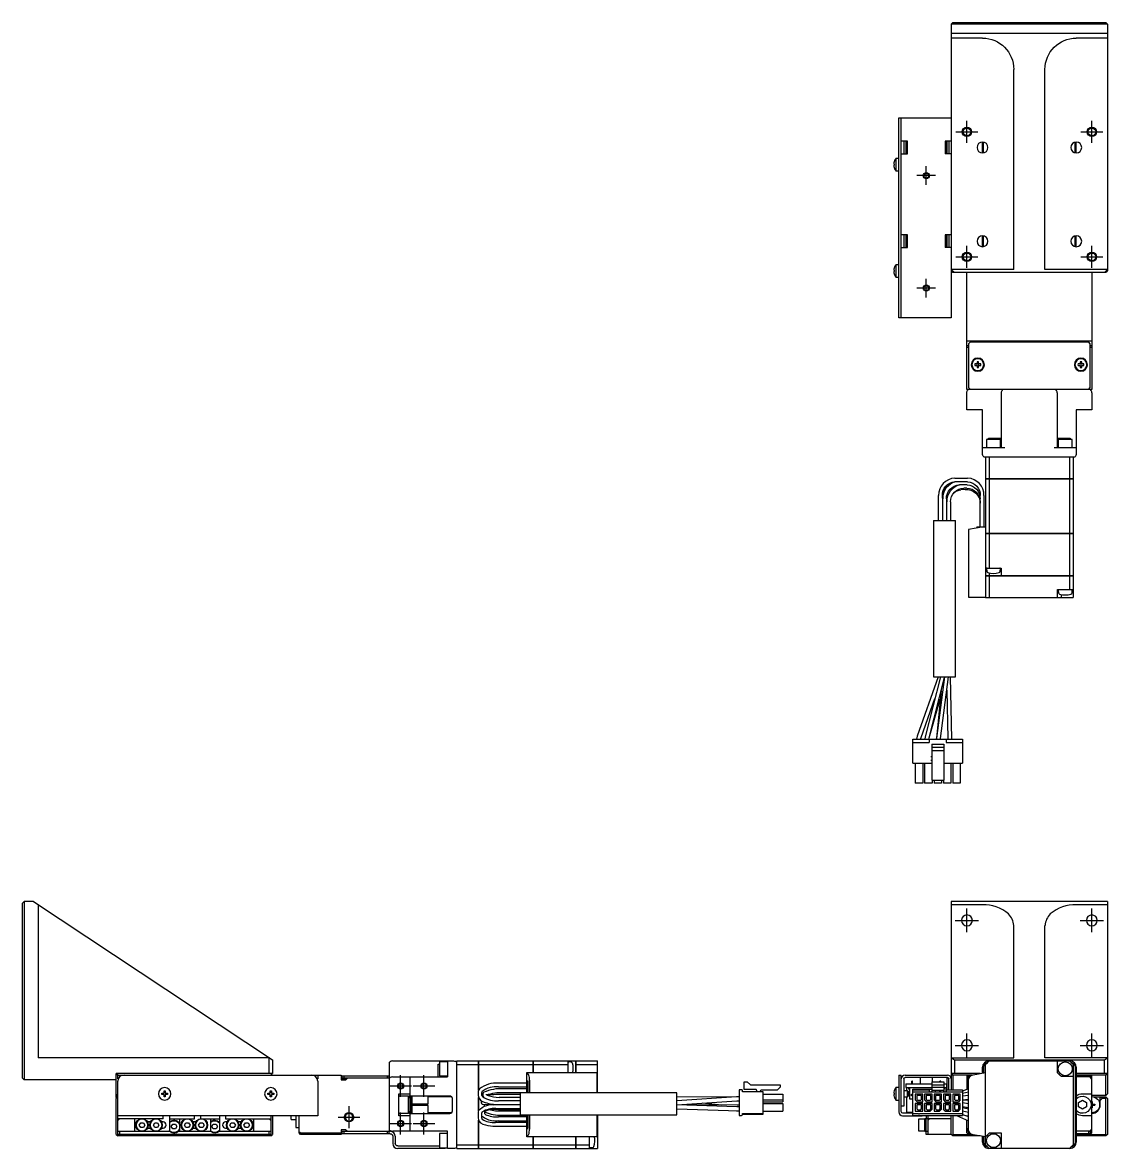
# Model space of a CAD drawing. Extents: x 0 to 729, y -8 to 648.
# Drawn here: x 0 to 347.3, y 287.9 to 648.2 of the extents above; entities that cross this region are included whole.
import ezdxf

# ---------------------------------------------------------------- set-up
doc = ezdxf.new("R2010")
doc.units = 0
doc.header["$LTSCALE"] = 0.5
doc.linetypes.add('CENTER', pattern=[50.8, 31.75, -6.35, 6.35, -6.35])
for name, color, linetype in [('MSM_CENTER', 1, 'CENTER'), ('MSM_CONTINUOUS', 7, 'CONTINUOUS'), ('MSM_NARROW', 5, 'CONTINUOUS')]:
    doc.layers.add(name, color=color, linetype=linetype)

msp = doc.modelspace()

# ---------------------------------------------------------------- linework, layer by layer
at = {"layer": 'MSM_CENTER'}
for p, q in [((302.27, 609.73), (302.27, 616.73)), ((342.27, 609.73), (342.27, 616.73)), ((298.77, 613.23), (305.77, 613.23)), ((338.77, 613.23), (345.77, 613.23)), ((289.27, 596.23), (289.27, 602.23)), ((292.27, 599.23), (286.27, 599.23)), ((302.27, 569.73), (302.27, 576.73)), ((342.27, 569.73), (342.27, 576.73)), ((298.77, 573.23), (305.77, 573.23)), ((338.77, 573.23), (345.77, 573.23)), ((289.27, 560.23), (289.27, 566.23)), ((292.27, 563.23), (286.27, 563.23)), ((302.27, 357.14), (302.27, 364.64)), ((342.27, 357.14), (342.27, 364.64)), ((298.52, 360.89), (306.02, 360.89)), ((338.52, 360.89), (346.02, 360.89)), ((302.27, 317.14), (302.27, 324.64)), ((342.27, 317.14), (342.27, 324.64)), ((298.52, 320.89), (306.02, 320.89)), ((338.52, 320.89), (346.02, 320.89)), ((121, 304.39), (121, 311.39)), ((128.5, 304.39), (128.5, 311.39)), ((117.5, 307.89), (124.5, 307.89)), ((125, 307.89), (132, 307.89)), ((104.5, 294.39), (104.5, 301.39)), ((121, 292.39), (121, 299.39)), ((128.5, 292.39), (128.5, 299.39)), ((101, 297.89), (108, 297.89)), ((117.5, 295.89), (124.5, 295.89)), ((125, 295.89), (132, 295.89))]:
    msp.add_line(p, q, dxfattribs=at)
at = {"layer": 'MSM_CONTINUOUS'}
for p, q in [((297.77, 648.23), (297.27, 647.73)), ((297.27, 647.73), (297.27, 553.73)), ((347.27, 647.73), (297.27, 647.73)), ((297.77, 648.23), (346.77, 648.23)), ((346.77, 648.23), (347.27, 647.73)), ((347.27, 647.73), (347.27, 568.73)), ((347.27, 644.73), (297.27, 644.73)), ((307.27, 643.23), (297.27, 643.23)), ((347.27, 643.23), (337.27, 643.23)), ((317.27, 569.18), (317.27, 633.23)), ((327.27, 569.18), (327.27, 633.23)), ((280.47, 553.73), (280.47, 617.73)), ((280.47, 617.73), (297.27, 617.73)), ((281.27, 553.73), (281.27, 617.73)), ((283.27, 610.23), (281.27, 610.23)), ((282.07, 610.23), (282.07, 606.23)), ((282.77, 610.23), (282.77, 606.23)), ((283.27, 606.23), (283.27, 610.23)), ((297.27, 610.23), (295.27, 610.23)), ((295.27, 610.23), (295.27, 606.23)), ((295.77, 606.23), (295.77, 610.23)), ((295.97, 606.23), (295.97, 610.23)), ((296.47, 610.23), (296.47, 606.23)), ((307.27, 606.48), (307.27, 609.98)), ((307.62, 606.51), (307.62, 609.94)), ((336.92, 606.51), (336.92, 609.94)), ((337.27, 606.48), (337.27, 609.98)), ((281.27, 606.23), (283.27, 606.23)), ((297.27, 606.23), (295.27, 606.23)), ((278.89, 602.93), (279.02, 602.93)), ((279.02, 602.53), (278.89, 602.53)), ((279.02, 603.68), (279.02, 603.66)), ((279.02, 602.93), (279.02, 602.53)), ((279.02, 601.8), (279.02, 601.78)), ((279.57, 604.73), (279.57, 600.73)), ((280.47, 604.73), (279.57, 604.73)), ((279.57, 600.73), (280.47, 600.73)), ((283.27, 580.23), (281.27, 580.23)), ((282.07, 580.23), (282.07, 576.23)), ((282.77, 580.23), (282.77, 576.23)), ((283.27, 576.23), (283.27, 580.23)), ((297.27, 580.23), (295.27, 580.23)), ((295.27, 580.23), (295.27, 576.23)), ((295.77, 576.23), (295.77, 580.23)), ((295.97, 576.23), (295.97, 580.23)), ((296.47, 580.23), (296.47, 576.23)), ((307.27, 576.48), (307.27, 579.98)), ((307.62, 576.51), (307.62, 579.94)), ((336.92, 576.51), (336.92, 579.94)), ((337.27, 576.48), (337.27, 579.98)), ((281.27, 576.23), (283.27, 576.23)), ((297.27, 576.23), (295.27, 576.23)), ((279.02, 569.68), (279.02, 569.66)), ((279.57, 570.73), (279.57, 566.73)), ((280.47, 570.73), (279.57, 570.73)), ((278.89, 568.93), (279.02, 568.93)), ((279.02, 568.53), (278.89, 568.53)), ((279.02, 568.93), (279.02, 568.53)), ((279.02, 567.8), (279.02, 567.78)), ((279.57, 566.73), (280.47, 566.73)), ((297.27, 569.23), (298.27, 568.23)), ((297.27, 568.73), (297.52, 568.48)), ((317.27, 569.18), (297.31, 569.18)), ((297.52, 568.48), (297.77, 568.73)), ((297.77, 568.23), (297.52, 568.48)), ((346.77, 568.23), (297.77, 568.23)), ((302.27, 530.73), (302.27, 568.23)), ((347.23, 569.18), (327.27, 569.18)), ((342.27, 568.23), (342.27, 530.73)), ((346.27, 568.23), (347.27, 569.23)), ((346.77, 568.73), (347.02, 568.48)), ((347.02, 568.48), (346.77, 568.23)), ((347.02, 568.48), (347.27, 568.73)), ((297.27, 553.73), (280.47, 553.73)), ((342.27, 546.23), (302.27, 546.23)), ((302.77, 544.73), (302.27, 544.73)), ((302.77, 544.23), (302.27, 544.23)), ((303.27, 545.93), (302.77, 545.43)), ((302.77, 545.43), (302.77, 531.43)), ((341.27, 545.93), (303.27, 545.93)), ((307.77, 545.93), (307.77, 546.23)), ((308.52, 546.23), (308.52, 545.93)), ((314.02, 545.93), (314.02, 546.23)), ((317.47, 546.23), (317.27, 546.03)), ((327.27, 546.03), (317.27, 546.03)), ((317.27, 546.03), (317.27, 545.93)), ((327.27, 546.03), (327.07, 546.23)), ((327.27, 545.93), (327.27, 546.03)), ((330.52, 546.23), (330.52, 545.93)), ((336.02, 545.93), (336.02, 546.23)), ((336.77, 546.23), (336.77, 545.93)), ((341.77, 545.43), (341.27, 545.93)), ((341.77, 531.43), (341.77, 545.43)), ((342.27, 544.73), (341.77, 544.73)), ((342.27, 544.23), (341.77, 544.23)), ((305.53, 538.97), (304.85, 538.97)), ((304.85, 538.49), (305.53, 538.49)), ((305.53, 539.65), (305.53, 538.97)), ((305.53, 538.49), (305.53, 537.81)), ((306.01, 538.97), (306.01, 539.65)), ((306.69, 538.97), (306.01, 538.97)), ((306.01, 537.81), (306.01, 538.49)), ((306.01, 538.49), (306.69, 538.49)), ((338.53, 538.97), (337.85, 538.97)), ((337.85, 538.49), (338.53, 538.49)), ((338.53, 539.65), (338.53, 538.97)), ((338.53, 538.49), (338.53, 537.81)), ((339.01, 538.97), (339.01, 539.65)), ((339.69, 538.97), (339.01, 538.97)), ((339.01, 538.49), (339.69, 538.49)), ((339.01, 537.81), (339.01, 538.49)), ((342.27, 530.73), (302.27, 530.73)), ((302.27, 524.23), (302.27, 529.73)), ((302.77, 531.43), (303.27, 530.93)), ((303.27, 530.93), (341.27, 530.93)), ((307.77, 530.93), (307.77, 530.73)), ((312.27, 530.93), (312.27, 530.73)), ((313.27, 530.93), (313.27, 530.73)), ((313.37, 512.23), (313.37, 529.73)), ((314.77, 530.93), (314.77, 530.73)), ((329.77, 530.73), (329.77, 530.93)), ((331.17, 529.73), (331.17, 512.23)), ((331.27, 530.93), (331.27, 530.73)), ((332.27, 530.73), (332.27, 530.93)), ((336.77, 530.73), (336.77, 530.93)), ((341.27, 530.93), (341.77, 531.43)), ((342.27, 529.73), (342.27, 524.23)), ((307.27, 524.23), (302.27, 524.23)), ((307.27, 510.23), (307.27, 524.23)), ((337.27, 524.23), (337.27, 510.23)), ((342.27, 524.23), (337.27, 524.23)), ((307.27, 512.23), (314.37, 512.23)), ((313.02, 514.73), (308.52, 514.73)), ((308.52, 514.73), (308.52, 512.23)), ((309.19, 514.73), (309.19, 515.23)), ((309.19, 515.23), (313.37, 515.23)), ((313.02, 512.23), (313.02, 514.73)), ((330.17, 512.23), (337.27, 512.23)), ((331.17, 515.23), (335.35, 515.23)), ((336.02, 514.73), (331.52, 514.73)), ((331.52, 514.73), (331.52, 512.23)), ((335.35, 515.23), (335.35, 514.73)), ((336.02, 512.23), (336.02, 514.73)), ((307.65, 509.23), (336.89, 509.23)), ((308.27, 509.23), (308.27, 502.24)), ((309.43, 509.23), (309.43, 502.24)), ((335.12, 509.23), (335.12, 502.24)), ((336.27, 509.23), (336.27, 502.24)), ((298.42, 502.43), (302.52, 502.43)), ((302.52, 501.23), (298.42, 501.23)), ((298.43, 501.22), (298.46, 501.23)), ((308.27, 502.24), (336.27, 502.24)), ((308.27, 502.23), (308.27, 464.23)), ((336.27, 502.23), (308.27, 502.23)), ((308.28, 502.23), (308.28, 502.24)), ((309.42, 502.23), (309.42, 502.24)), ((309.43, 502.23), (309.43, 484.74)), ((335.11, 502.23), (335.11, 502.24)), ((335.12, 502.23), (335.12, 484.74)), ((336.26, 502.23), (336.26, 502.24)), ((336.27, 502.23), (336.27, 484.74)), ((302.36, 500.23), (299.88, 500.23)), ((301.76, 498.75), (300.37, 498.63)), ((302.21, 499.23), (301.33, 499.23)), ((293.22, 488.83), (293.22, 496.83)), ((294.42, 496.83), (294.42, 488.83)), ((294.52, 488.83), (294.52, 495.83)), ((295.87, 496.54), (295.72, 495.33)), ((295.72, 495.83), (295.72, 488.83)), ((295.82, 495.83), (295.88, 496.54)), ((295.82, 488.83), (295.82, 495.83)), ((295.88, 496.57), (295.87, 496.54)), ((295.88, 496.54), (295.88, 496.57)), ((297.02, 494.83), (297.02, 488.83)), ((306.52, 486.83), (306.52, 496.83)), ((306.52, 494.35), (306.52, 494.58)), ((307.72, 496.83), (307.72, 486.83)), ((291.62, 488.83), (298.62, 488.83)), ((291.62, 488.83), (291.62, 438.83)), ((298.62, 438.83), (298.62, 488.83)), ((307.67, 486.83), (302.77, 485.96)), ((305.47, 486.83), (305.47, 486.44)), ((305.47, 486.83), (308.27, 486.83)), ((302.77, 485.96), (302.77, 464.33)), ((308.27, 484.74), (336.27, 484.74)), ((336.27, 484.73), (308.27, 484.73)), ((308.28, 484.73), (308.28, 484.74)), ((309.42, 484.73), (309.42, 484.74)), ((309.43, 484.73), (309.43, 473.63)), ((335.11, 484.73), (335.11, 484.74)), ((335.12, 484.73), (335.12, 471.13)), ((336.26, 484.73), (336.26, 484.74)), ((336.27, 484.73), (336.27, 471.13)), ((308.27, 473.63), (313.27, 473.63)), ((308.54, 473.41), (308.61, 472.64)), ((309.52, 471.13), (309.52, 472.06)), ((312.94, 472.64), (313, 473.41)), ((313.27, 473.63), (313.27, 471.13)), ((308.27, 471.13), (336.27, 471.13)), ((336.27, 471.12), (308.27, 471.12)), ((308.28, 471.13), (308.28, 471.12)), ((309.42, 471.13), (309.42, 471.12)), ((309.43, 471.12), (309.43, 464.23)), ((335.11, 471.13), (335.11, 471.12)), ((335.12, 471.12), (335.12, 466.73)), ((336.26, 471.13), (336.26, 471.12)), ((336.27, 471.12), (336.27, 464.23)), ((331.27, 464.23), (331.27, 466.73)), ((331.27, 466.73), (336.27, 466.73)), ((331.54, 466.52), (331.61, 465.75)), ((332.52, 464.23), (332.52, 465.17)), ((335.94, 465.75), (336, 466.52)), ((302.77, 464.33), (308.27, 464.33)), ((308.27, 464.23), (336.27, 464.23)), ((293.13, 438.83), (286.4, 419.86)), ((293.8, 438.83), (288.94, 419.59)), ((290.21, 419.27), (295.09, 438.61)), ((291.62, 438.83), (298.62, 438.83)), ((295.12, 438.83), (292.52, 419.24)), ((293.81, 419.07), (296.43, 438.83)), ((297.47, 418.93), (297.07, 438.83)), ((294.03, 434.41), (292.51, 419.24)), ((295.86, 434.53), (296.17, 418.98)), ((287.62, 419.42), (292.05, 431.9)), ((290.24, 419.32), (293.75, 431.64)), ((285.02, 418.83), (300.87, 418.83)), ((285.02, 411.18), (285.02, 418.83)), ((286.4, 419.87), (286.14, 418.83)), ((286.4, 419.86), (286.14, 418.83)), ((287.46, 418.83), (287.63, 419.43)), ((288.94, 419.59), (288.81, 418.83)), ((290.12, 418.83), (290.21, 419.27)), ((290.13, 418.83), (290.24, 419.32)), ((290.22, 418.83), (290.22, 417.81)), ((292.51, 419.24), (292.48, 418.83)), ((292.52, 419.24), (292.48, 418.83)), ((293.79, 418.83), (293.81, 419.07)), ((295.68, 418.83), (295.68, 417.81)), ((296.17, 418.98), (296.17, 418.83)), ((297.47, 418.83), (297.47, 419)), ((297.47, 418.83), (297.47, 418.93)), ((300.87, 418.83), (300.87, 411.18)), ((285.02, 417.81), (290.22, 417.81)), ((291.02, 417.28), (294.88, 417.28)), ((291.02, 417.28), (291.02, 405.72)), ((291.02, 416.28), (294.88, 416.28)), ((291.02, 415.26), (294.88, 415.26)), ((294.88, 417.28), (294.88, 405.72)), ((295.68, 417.81), (300.87, 417.81)), ((285.02, 411.18), (291.02, 411.18)), ((285.75, 411.18), (285.75, 404.83)), ((288.15, 411.18), (288.15, 404.83)), ((288.75, 411.18), (288.75, 404.83)), ((291.02, 413.28), (290.77, 413.28)), ((290.77, 412.13), (291.02, 412.13)), ((295.13, 413.28), (294.88, 413.28)), ((294.88, 412.13), (295.13, 412.13)), ((294.88, 411.18), (300.87, 411.18)), ((297.15, 411.18), (297.15, 404.83)), ((297.75, 411.18), (297.75, 404.83)), ((300.15, 411.18), (300.15, 404.83)), ((288.15, 404.83), (285.75, 404.83)), ((291.15, 404.83), (288.75, 404.83)), ((291.02, 405.72), (294.88, 405.72)), ((291.15, 405.72), (291.15, 404.83)), ((291.75, 405.72), (291.75, 404.83)), ((294.15, 404.83), (291.75, 404.83)), ((294.15, 405.72), (294.15, 404.83)), ((294.75, 405.72), (294.75, 404.83)), ((297.15, 404.83), (294.75, 404.83)), ((300.15, 404.83), (297.75, 404.83)), ((0, 366.39), (0.5, 366.89)), ((0, 310.39), (0, 366.39)), ((0.5, 366.89), (0.5, 309.89)), ((3.5, 366.89), (0.5, 366.89)), ((3.5, 366.89), (80, 316.25)), ((5, 365.9), (5, 316.89)), ((297.27, 366.89), (297.27, 306.7)), ((347.27, 366.89), (297.27, 366.89)), ((307.27, 365.9), (297.27, 365.9)), ((347.27, 365.9), (337.27, 365.9)), ((347.27, 366.89), (347.27, 305.39)), ((317.27, 316.89), (317.27, 359.28)), ((327.27, 316.89), (327.27, 359.28)), ((79.04, 316.89), (5, 316.89)), ((79, 311.89), (79, 316.89)), ((80, 316.25), (80, 311.89)), ((117.5, 310.41), (117.5, 315.51)), ((118.5, 315.89), (138, 315.89)), ((133, 314.84), (133.5, 314.84)), ((133, 310.79), (133, 314.84)), ((133.5, 315.64), (133.5, 311.14)), ((136, 315.64), (133.5, 315.64)), ((136, 315.89), (136, 310.79)), ((139, 287.89), (139, 315.89)), ((139, 315.89), (145.99, 315.89)), ((139, 314.73), (145.99, 314.73)), ((145.99, 306.6), (145.99, 315.89)), ((146, 315.88), (145.99, 315.88)), ((146, 314.74), (145.99, 314.74)), ((146, 315.89), (163.49, 315.89)), ((146, 315.89), (146, 306.62)), ((146, 314.73), (163.49, 314.73)), ((163.49, 312.19), (163.49, 315.89)), ((163.5, 315.88), (163.49, 315.88)), ((163.5, 314.74), (163.49, 314.74)), ((163.5, 315.89), (163.5, 312.19)), ((163.5, 315.89), (177.1, 315.89)), ((163.5, 314.73), (174.6, 314.73)), ((174.6, 312.19), (174.6, 315.89)), ((175.59, 315.55), (174.82, 315.62)), ((177.1, 312.19), (177.1, 315.89)), ((177.1, 315.88), (177.11, 315.88)), ((177.1, 314.74), (177.11, 314.74)), ((177.11, 315.89), (184, 315.89)), ((177.11, 315.89), (177.11, 312.19)), ((177.11, 314.73), (184, 314.73)), ((184, 305.66), (184, 315.89)), ((297.27, 316.89), (317.27, 316.89)), ((297.31, 316.89), (298.27, 316.25)), ((298.27, 316.25), (346.27, 316.25)), ((298.27, 316.25), (298.27, 311.89)), ((307.27, 312.01), (307.27, 313.89)), ((307.65, 312.08), (307.65, 313.89)), ((308.27, 289.04), (308.27, 314.73)), ((309.27, 315.89), (335.27, 315.89)), ((347.27, 316.89), (327.27, 316.89)), ((331.27, 312.14), (331.27, 315.89)), ((336.27, 314.73), (336.27, 289.04)), ((336.89, 313.89), (336.89, 289.89)), ((337.27, 313.89), (337.27, 289.89)), ((346.27, 316.25), (347.23, 316.89)), ((346.27, 311.89), (346.27, 316.25)), ((0.5, 309.89), (0, 310.39)), ((30.5, 311.89), (30, 311.39)), ((30, 304.19), (30, 311.89)), ((80, 311.89), (30, 311.89)), ((30.25, 311.64), (30.5, 311.39)), ((30.5, 310.19), (30.5, 311.39)), ((30.5, 311.39), (102, 311.39)), ((30.5, 310.19), (30.67, 310.19)), ((80, 311.39), (79.5, 311.89)), ((79.5, 311.39), (79.75, 311.64)), ((94.5, 310.19), (94.33, 310.19)), ((94.5, 311.39), (94.5, 310.19)), ((102, 311.39), (102, 309.89)), ((103.75, 310.14), (102, 310.14)), ((102.3, 310.39), (102.3, 311.19)), ((102.3, 311.19), (117.3, 311.19)), ((117.5, 310.39), (102.3, 310.39)), ((102.8, 311.19), (102.8, 310.39)), ((104, 310.39), (103.5, 309.89)), ((116.8, 310.39), (116.8, 311.19)), ((117.3, 311.19), (117.3, 310.39)), ((117.5, 293.39), (117.5, 310.39)), ((118.5, 310.79), (136, 310.79)), ((124, 310.79), (124, 304.76)), ((133.5, 311.14), (136, 311.14)), ((161.4, 312.19), (183.9, 312.19)), ((161.4, 305.66), (161.4, 312.19)), ((161.4, 312.08), (162, 311.48)), ((183.9, 305.66), (183.9, 312.19)), ((280.47, 311.39), (280.47, 299.59)), ((280.47, 311.39), (281.27, 311.39)), ((281.27, 299.69), (281.27, 311.39)), ((282.07, 310.19), (282.07, 301.39)), ((282.47, 311.39), (296.07, 311.39)), ((296.07, 310.59), (282.47, 310.59)), ((287.27, 310.59), (287.27, 308.59)), ((291.27, 309.27), (291.27, 310.59)), ((295.97, 306.7), (295.97, 310.39)), ((296.42, 310.39), (295.97, 310.39)), ((296.47, 306.7), (296.47, 310.19)), ((297.27, 311.39), (297.77, 311.89)), ((306.57, 311.89), (297.27, 311.89)), ((297.77, 311.39), (297.52, 311.64)), ((297.77, 311.39), (297.77, 306.7)), ((303.93, 311.39), (297.77, 311.39)), ((302.27, 311.39), (302.27, 306.78)), ((302.47, 310.39), (302.27, 310.39)), ((302.77, 310.66), (302.77, 311.19)), ((302.77, 311.19), (303.55, 311.19)), ((303.27, 311.19), (303.27, 310.95)), ((304.26, 311.48), (308.27, 312.19)), ((336.27, 310.89), (332.52, 310.89)), ((347.27, 311.89), (337.27, 311.89)), ((346.77, 311.39), (337.27, 311.39)), ((337.27, 311.19), (341.77, 311.19)), ((341.27, 310.79), (337.27, 310.79)), ((341.27, 310.79), (341.27, 311.19)), ((341.77, 311.19), (341.77, 310.66)), ((342.27, 310.39), (342.07, 310.39)), ((342.27, 292.89), (342.27, 311.39)), ((346.77, 311.89), (347.27, 311.39)), ((347.02, 311.64), (346.77, 311.39)), ((346.77, 304.89), (346.77, 311.39)), ((30, 309.89), (0.5, 309.89)), ((30.5, 292.39), (30.5, 309.39)), ((45.3, 305.59), (45.3, 306.32)), ((45.7, 306.32), (45.7, 305.59)), ((79.3, 305.59), (79.3, 306.32)), ((79.7, 306.32), (79.7, 305.59)), ((94.5, 309.39), (94.5, 298.39)), ((102, 309.89), (103.5, 309.89)), ((161.4, 308.79), (152.4, 308.79)), ((152.4, 307.59), (161.4, 307.59)), ((161.4, 306.99), (153.88, 306.99)), ((161.4, 309.49), (161.79, 309.49)), ((161.79, 309.49), (161.79, 305.66)), ((162.26, 309.71), (162.26, 305.66)), ((230.12, 306.7), (229.4, 306.7)), ((229.4, 306.7), (229.4, 298.42)), ((230.42, 305.99), (230.42, 306.4)), ((230.95, 306.74), (230.95, 309.27)), ((230.95, 309.27), (231.95, 309.27)), ((234.8, 306.74), (230.95, 306.74)), ((231.95, 309.27), (232.97, 308.25)), ((232.97, 308.25), (242.51, 308.25)), ((234.95, 306.59), (234.95, 305.99)), ((241.51, 306.55), (236.38, 306.55)), ((242.51, 307.55), (241.51, 306.55)), ((242.51, 308.25), (242.51, 307.55)), ((279.02, 306.34), (279.02, 306.32)), ((279.57, 307.39), (279.57, 303.39)), ((280.47, 307.39), (279.57, 307.39)), ((283.27, 306.39), (282.07, 306.39)), ((282.77, 308.59), (282.77, 307.39)), ((282.77, 308.59), (291.02, 308.59)), ((282.77, 307.39), (291.02, 307.39)), ((283.02, 306.39), (283.02, 307.39)), ((283.27, 304.39), (283.27, 306.39)), ((283.47, 306.19), (283.27, 306.39)), ((283.57, 307.39), (283.57, 306.84)), ((284.02, 306.84), (283.57, 306.84)), ((284.02, 303.69), (284.02, 307.39)), ((284.65, 308.59), (284.65, 309.39)), ((284.9, 309.39), (284.65, 309.39)), ((284.9, 308.59), (284.9, 309.39)), ((285.02, 298.42), (285.02, 306.89)), ((285.02, 306.89), (291.02, 306.89)), ((285.02, 306.7), (290.22, 306.7)), ((290.22, 306.7), (290.22, 305.99)), ((291.02, 309.27), (291.02, 306.24)), ((291.02, 309.27), (294.88, 309.27)), ((291.02, 308.25), (294.88, 308.25)), ((291.02, 307.55), (294.88, 307.55)), ((291.02, 306.55), (294.88, 306.55)), ((292.13, 306.55), (292.13, 305.99)), ((293.52, 306.55), (293.52, 305.99)), ((293.65, 309.27), (293.65, 309.39)), ((293.9, 309.39), (293.65, 309.39)), ((293.78, 306.55), (293.78, 305.99)), ((293.9, 309.27), (293.9, 309.39)), ((294.88, 309.27), (294.88, 306.24)), ((294.88, 308.59), (295.77, 308.59)), ((294.88, 307.39), (295.77, 307.39)), ((294.98, 306.84), (294.88, 306.84)), ((294.98, 307.39), (294.98, 306.84)), ((295.52, 307.39), (295.52, 305.99)), ((295.68, 306.7), (295.68, 305.99)), ((295.68, 306.7), (300.87, 306.7)), ((295.77, 308.59), (295.77, 307.39)), ((302.77, 306.99), (300.87, 306.19)), ((300.87, 306.7), (300.87, 298.42)), ((302.77, 294.07), (302.77, 309.71)), ((30.5, 305.39), (30, 304.89)), ((30.5, 304.89), (30, 304.89)), ((30, 304.69), (30.5, 304.69)), ((30.5, 304.39), (30, 303.89)), ((30.1, 304.09), (30, 304.19)), ((30, 292.39), (30, 303.89)), ((30.1, 303.99), (30.1, 304.19)), ((30.5, 303.89), (30.25, 304.14)), ((30.5, 304.49), (30.4, 304.49)), ((44.57, 305.59), (45.3, 305.59)), ((45.3, 305.19), (44.57, 305.19)), ((45.3, 304.46), (45.3, 305.19)), ((45.7, 305.59), (46.43, 305.59)), ((46.43, 305.19), (45.7, 305.19)), ((45.7, 305.19), (45.7, 304.46)), ((78.57, 305.59), (79.3, 305.59)), ((79.3, 305.19), (78.57, 305.19)), ((79.3, 304.46), (79.3, 305.19)), ((79.7, 305.59), (80.43, 305.59)), ((80.43, 305.19), (79.7, 305.19)), ((79.7, 305.19), (79.7, 304.46)), ((120.5, 305.39), (124, 305.39)), ((120.5, 298.39), (120.5, 305.39)), ((123.5, 304.64), (120.5, 304.64)), ((123.5, 299.14), (123.5, 304.64)), ((124, 304.76), (124.09, 304.76)), ((124.01, 304.74), (124.09, 304.76)), ((124.1, 299.01), (124.1, 304.76)), ((124.3, 304.39), (124.1, 304.19)), ((124.3, 304.79), (136.7, 304.79)), ((124.3, 304.39), (124.3, 299.39)), ((124.6, 304.39), (124.3, 304.39)), ((124.6, 304.79), (124.6, 302.14)), ((129.8, 302.14), (129.8, 304.79)), ((137.39, 304.39), (129.8, 304.39)), ((137.5, 303.99), (137.5, 299.79)), ((145.8, 305.84), (145.8, 304.89)), ((145.99, 299.99), (145.99, 304.24)), ((146, 304.21), (146, 300.01)), ((146.84, 302.88), (146.8, 302.68)), ((146.96, 303.06), (146.84, 302.88)), ((147, 304.87), (147, 305.84)), ((147.32, 304.85), (147.34, 304.81)), ((147.34, 304.81), (147.41, 304.61)), ((148.52, 305.06), (148.46, 305.22)), ((159.4, 303.14), (152.4, 303.14)), ((159.4, 305.19), (153.86, 305.19)), ((153.88, 305.79), (161.4, 305.79)), ((153.98, 304.24), (153.94, 304.24)), ((159.4, 304.24), (153.95, 304.24)), ((159.4, 298.66), (159.4, 305.66)), ((209.4, 305.66), (159.4, 305.66)), ((209.4, 298.66), (209.4, 305.66)), ((229.07, 304.44), (209.4, 304.29)), ((228.54, 304.39), (209.4, 303.19)), ((209.42, 301.89), (228.62, 303.09)), ((229.4, 304.43), (228.54, 304.39)), ((228.62, 303.09), (229.4, 303.13)), ((229.4, 304.44), (228.79, 304.44)), ((229.4, 304.44), (229.07, 304.44)), ((237.05, 305.99), (230.42, 305.99)), ((236.1, 305.99), (236.1, 306.27)), ((237.05, 298.88), (237.05, 305.99)), ((237.05, 305.26), (243.4, 305.26)), ((237.05, 303.46), (243.4, 303.46)), ((237.05, 302.86), (243.4, 302.86)), ((243.4, 305.26), (243.4, 302.86)), ((278.89, 305.59), (279.02, 305.59)), ((279.02, 305.19), (278.89, 305.19)), ((279.02, 305.59), (279.02, 305.19)), ((279.02, 304.46), (279.02, 304.44)), ((279.57, 303.39), (280.47, 303.39)), ((282.07, 304.39), (283.27, 304.39)), ((283.02, 299.39), (283.02, 304.39)), ((283.27, 304.39), (283.47, 304.59)), ((283.47, 306.19), (283.47, 304.59)), ((285.02, 303.69), (284.02, 303.69)), ((284.52, 304.74), (284.52, 305.24)), ((284.52, 305.24), (285.02, 305.24)), ((285.02, 304.74), (284.52, 304.74)), ((285.02, 305.99), (300.87, 305.99)), ((285.75, 305.26), (285.75, 303.46)), ((288.15, 305.26), (285.75, 305.26)), ((285.75, 303.46), (286.35, 302.86)), ((286.27, 304.81), (286.27, 303.56)), ((287.74, 304.81), (286.27, 304.81)), ((286.27, 303.56), (286.52, 303.31)), ((286.35, 302.86), (288.15, 302.86)), ((286.52, 303.31), (287.49, 303.31)), ((287.49, 303.31), (287.74, 303.56)), ((287.74, 303.56), (287.74, 304.81)), ((288.15, 302.86), (288.15, 305.26)), ((288.75, 305.26), (288.75, 303.46)), ((291.15, 305.26), (288.75, 305.26)), ((288.75, 303.46), (289.35, 302.86)), ((289.27, 304.81), (289.27, 303.56)), ((290.74, 304.81), (289.27, 304.81)), ((289.27, 303.56), (289.52, 303.31)), ((289.35, 302.86), (291.15, 302.86)), ((289.52, 303.31), (290.49, 303.31)), ((290.49, 303.31), (290.74, 303.56)), ((290.74, 303.56), (290.74, 304.81)), ((291.15, 302.86), (291.15, 305.26)), ((291.75, 305.26), (291.75, 303.46)), ((294.15, 305.26), (291.75, 305.26)), ((291.75, 303.46), (292.35, 302.86)), ((292.27, 304.81), (292.27, 303.56)), ((293.74, 304.81), (292.27, 304.81)), ((292.27, 303.56), (292.52, 303.31)), ((292.35, 302.86), (294.15, 302.86)), ((292.52, 303.31), (293.49, 303.31)), ((293.49, 303.31), (293.74, 303.56)), ((293.74, 303.56), (293.74, 304.81)), ((294.15, 302.86), (294.15, 305.26)), ((294.75, 305.26), (294.75, 303.46)), ((297.15, 305.26), (294.75, 305.26)), ((294.75, 303.46), (295.35, 302.86)), ((295.27, 304.81), (295.27, 303.56)), ((296.74, 304.81), (295.27, 304.81)), ((295.27, 303.56), (295.52, 303.31)), ((295.35, 302.86), (297.15, 302.86)), ((295.52, 303.31), (296.49, 303.31)), ((296.49, 303.31), (296.74, 303.56)), ((296.74, 303.56), (296.74, 304.81)), ((297.15, 302.86), (297.15, 305.26)), ((297.75, 305.26), (297.75, 302.86)), ((300.15, 305.26), (297.75, 305.26)), ((297.75, 302.86), (299.55, 302.86)), ((298.27, 304.81), (298.27, 303.56)), ((299.74, 304.81), (298.27, 304.81)), ((298.27, 303.56), (298.52, 303.31)), ((298.52, 303.31), (299.49, 303.31)), ((299.49, 303.31), (299.74, 303.56)), ((300.15, 303.46), (299.55, 302.86)), ((299.74, 303.56), (299.74, 304.81)), ((300.15, 303.46), (300.15, 305.26)), ((300.87, 305.64), (302.77, 306.06)), ((302.77, 304.83), (300.87, 304.67)), ((300.87, 303.46), (302.77, 303.62)), ((302.77, 303.3), (300.87, 303.26)), ((302.27, 303.29), (302.27, 303.58)), ((338.02, 302.61), (339.27, 303.33)), ((339.27, 305.39), (342.27, 305.39)), ((339.27, 303.33), (340.52, 302.61)), ((346.77, 304.89), (342.27, 304.89)), ((342.32, 302.89), (342.27, 302.89)), ((342.32, 302.89), (342.32, 302.09)), ((342.89, 304.39), (346.77, 304.39)), ((344.97, 301.89), (344.97, 304.39)), ((345.57, 303.89), (344.97, 304.31)), ((344.97, 303.29), (345.57, 303.89)), ((346.77, 303.89), (345.57, 303.89)), ((347.27, 305.39), (346.77, 304.89)), ((347.27, 303.89), (346.77, 304.39)), ((347.02, 304.14), (346.77, 303.89)), ((346.77, 292.39), (346.77, 303.89)), ((347.27, 303.89), (347.27, 292.39)), ((120.5, 299.14), (123.5, 299.14)), ((124.1, 299.59), (124.3, 299.39)), ((124.3, 299.39), (124.6, 299.39)), ((124.6, 302.14), (129.8, 302.14)), ((124.6, 301.64), (124.6, 298.99)), ((129.8, 301.64), (124.6, 301.64)), ((129.8, 298.99), (129.8, 301.64)), ((129.8, 299.39), (137.39, 299.39)), ((145.8, 299.28), (145.8, 297.54)), ((147, 297.54), (147, 299.28)), ((147.8, 302.02), (147.8, 301.97)), ((147.8, 301.97), (147.8, 301.56)), ((147.8, 301.56), (147.8, 301.53)), ((147.8, 301.53), (147.85, 301.3)), ((148, 298.94), (148, 299.68)), ((150.34, 300.46), (152.4, 300.39)), ((159.4, 301.84), (151.4, 301.84)), ((151.4, 300.64), (159.4, 300.64)), ((152.4, 301.94), (159.4, 301.94)), ((152.4, 300.39), (159.4, 300.39)), ((159.4, 299.79), (153.4, 299.79)), ((228.61, 301.27), (209.4, 301.89)), ((209.4, 300.59), (229.28, 299.94)), ((228.73, 301.75), (209.42, 301.89)), ((223.88, 301.78), (217.55, 302.4)), ((228.56, 299.97), (229.4, 299.95)), ((229.4, 301.25), (228.61, 301.27)), ((229.4, 301.74), (228.73, 301.75)), ((229.28, 299.94), (229.4, 299.94)), ((230.42, 299.13), (237.05, 299.13)), ((230.42, 298.72), (230.42, 299.13)), ((237.05, 302.26), (243.4, 302.26)), ((237.05, 299.86), (243.4, 299.86)), ((243.4, 302.26), (243.4, 299.86)), ((282.07, 301.39), (281.27, 301.39)), ((285.02, 299.19), (281.77, 299.19)), ((284.02, 299.39), (283.02, 299.39)), ((284.02, 299.49), (285.02, 299.49)), ((284.02, 299.39), (284.02, 299.49)), ((284.82, 299.49), (284.82, 299.39)), ((284.82, 299.39), (285.02, 299.39)), ((285.02, 299.13), (286.8, 299.13)), ((288.15, 302.26), (285.75, 302.26)), ((285.75, 302.26), (285.75, 299.86)), ((285.75, 299.86), (288.15, 299.86)), ((286.27, 301.81), (286.27, 300.56)), ((287.74, 301.81), (286.27, 301.81)), ((286.27, 300.56), (286.52, 300.31)), ((286.52, 300.31), (287.49, 300.31)), ((286.8, 299.03), (286.8, 299.13)), ((287.1, 299.13), (300.87, 299.13)), ((287.1, 299.13), (287.1, 299.03)), ((287.49, 300.31), (287.74, 300.56)), ((287.74, 300.56), (287.74, 301.81)), ((288.15, 299.86), (288.15, 302.26)), ((291.15, 302.26), (288.75, 302.26)), ((288.75, 302.26), (288.75, 299.86)), ((288.75, 299.86), (290.55, 299.86)), ((289.27, 301.81), (289.27, 300.56)), ((290.74, 301.81), (289.27, 301.81)), ((289.27, 300.56), (289.52, 300.31)), ((289.52, 300.31), (290.49, 300.31)), ((290.49, 300.31), (290.74, 300.56)), ((290.55, 299.86), (291.15, 300.46)), ((290.74, 300.56), (290.74, 301.81)), ((291.15, 300.46), (291.15, 302.26)), ((294.15, 302.26), (291.75, 302.26)), ((291.75, 302.26), (291.75, 299.86)), ((291.75, 299.86), (293.55, 299.86)), ((292.27, 301.81), (292.27, 300.56)), ((293.74, 301.81), (292.27, 301.81)), ((292.27, 300.56), (292.52, 300.31)), ((292.52, 300.31), (293.49, 300.31)), ((293.49, 300.31), (293.74, 300.56)), ((293.55, 299.86), (294.15, 300.46)), ((293.74, 300.56), (293.74, 301.81)), ((294.15, 300.46), (294.15, 302.26)), ((294.75, 302.26), (294.75, 300.46)), ((297.15, 302.26), (294.75, 302.26)), ((295.35, 299.86), (294.75, 300.46)), ((295.27, 301.81), (295.27, 300.56)), ((296.74, 301.81), (295.27, 301.81)), ((295.27, 300.56), (295.52, 300.31)), ((295.35, 299.86), (297.15, 299.86)), ((295.52, 300.31), (296.49, 300.31)), ((296.49, 300.31), (296.74, 300.56)), ((296.74, 300.56), (296.74, 301.81)), ((297.15, 299.86), (297.15, 302.26)), ((297.75, 302.26), (297.75, 299.86)), ((300.15, 302.26), (297.75, 302.26)), ((297.75, 299.86), (299.55, 299.86)), ((298.27, 301.81), (298.27, 300.56)), ((299.74, 301.81), (298.27, 301.81)), ((298.27, 300.56), (298.52, 300.31)), ((298.52, 300.31), (299.49, 300.31)), ((299.49, 300.31), (299.74, 300.56)), ((299.55, 299.86), (300.15, 300.46)), ((299.74, 300.56), (299.74, 301.81)), ((300.15, 300.46), (300.15, 302.26)), ((302.77, 299.41), (300.85, 299.78)), ((302.77, 302.23), (300.87, 302.5)), ((300.87, 301.29), (302.77, 301.01)), ((300.87, 301), (302.77, 300.63)), ((302.23, 301.09), (302.23, 300.89)), ((302.27, 300.89), (302.23, 300.89)), ((302.27, 300.73), (302.27, 301.09)), ((338.02, 301.17), (338.02, 302.61)), ((339.27, 300.45), (338.02, 301.17)), ((340.52, 301.17), (339.27, 300.45)), ((340.52, 302.61), (340.52, 301.17)), ((342.32, 300.89), (342.27, 300.89)), ((342.32, 301.68), (342.32, 300.89)), ((342.38, 302.03), (343.17, 302.03)), ((342.38, 301.74), (343.17, 301.74)), ((342.64, 301.74), (342.64, 302.03)), ((343.17, 302.03), (343.17, 301.74)), ((94.5, 298.39), (30.5, 298.39)), ((30.5, 296.89), (31, 297.39)), ((45, 297.39), (30.5, 297.39)), ((36, 293.39), (36, 297.39)), ((37.38, 295.39), (37.82, 296.14)), ((37.82, 296.14), (38.68, 296.14)), ((38.68, 296.14), (39.12, 295.39)), ((41.02, 296.39), (39.98, 296.39)), ((41.88, 295.39), (42.32, 296.14)), ((42.32, 296.14), (43.18, 296.14)), ((43.18, 296.14), (43.62, 295.39)), ((45, 296.39), (44.48, 296.39)), ((45, 297.39), (45, 298.39)), ((47, 298.39), (47, 293.39)), ((47, 297.39), (55, 297.39)), ((47.63, 294.89), (48.07, 295.64)), ((48.07, 295.64), (48.93, 295.64)), ((48.93, 295.64), (49.37, 294.89)), ((50.3, 297.39), (50.3, 293.39)), ((51.88, 295.39), (52.32, 296.14)), ((52.32, 296.14), (53.18, 296.14)), ((53.18, 296.14), (53.62, 295.39)), ((55.52, 296.39), (54.48, 296.39)), ((55, 297.39), (55, 298.39)), ((56.38, 295.39), (56.82, 296.14)), ((56.82, 296.14), (57.68, 296.14)), ((57, 298.39), (57, 297.39)), ((57, 297.39), (63, 297.39)), ((57.68, 296.14), (58.12, 295.39)), ((60.3, 293.39), (60.3, 297.39)), ((60.63, 294.89), (61.07, 295.64)), ((61.07, 295.64), (61.93, 295.64)), ((61.93, 295.64), (62.37, 294.89)), ((63, 298.39), (63, 293.39)), ((65, 298.39), (65, 297.39)), ((65, 297.39), (79.5, 297.39)), ((65.52, 296.39), (65, 296.39)), ((66.38, 295.39), (66.82, 296.14)), ((66.82, 296.14), (67.68, 296.14)), ((67.68, 296.14), (68.12, 295.39)), ((70.02, 296.39), (68.98, 296.39)), ((70.88, 295.39), (71.32, 296.14)), ((71.32, 296.14), (72.18, 296.14)), ((72.18, 296.14), (72.62, 295.39)), ((74, 293.39), (74, 297.39)), ((79, 297.39), (79.5, 296.89)), ((79.5, 298.39), (79.5, 292.39)), ((80, 298.39), (80, 292.39)), ((86, 297.14), (86, 298.39)), ((86, 297.14), (87.5, 297.14)), ((87.5, 298.39), (87.5, 294.64)), ((88.5, 292.89), (88.5, 298.39)), ((124, 298.39), (120.5, 298.39)), ((124, 299.02), (124, 293.39)), ((124, 299.02), (124.09, 299.02)), ((124.09, 299.02), (124.01, 299.05)), ((136.7, 298.99), (124.3, 298.99)), ((145.99, 287.89), (145.99, 296.94)), ((146, 296.92), (146, 287.89)), ((161.4, 296.19), (151.4, 296.19)), ((161.4, 297.99), (152.4, 297.99)), ((152.4, 296.79), (161.4, 296.79)), ((153.4, 298.59), (161.4, 298.59)), ((159.4, 298.66), (209.4, 298.66)), ((161.4, 291.59), (161.4, 298.66)), ((161.79, 298.66), (161.79, 294.29)), ((162.26, 298.66), (162.26, 294.07)), ((183.9, 291.59), (183.9, 298.66)), ((184, 298.66), (184, 287.89)), ((229.4, 298.42), (230.12, 298.42)), ((230.42, 298.88), (237.05, 298.88)), ((281.67, 298.39), (287.97, 298.39)), ((285.02, 298.42), (300.87, 298.42)), ((286.77, 297.29), (286.77, 293.49)), ((288.77, 297.29), (286.77, 297.29)), ((287.97, 298.42), (287.97, 298.39)), ((288.77, 293.39), (288.77, 297.39)), ((297.27, 297.39), (288.77, 297.39)), ((289.27, 298.42), (289.27, 297.39)), ((289.27, 293.39), (289.27, 297.39)), ((289.77, 298.42), (289.77, 292.39)), ((289.77, 296.89), (290.27, 297.39)), ((297.27, 292.39), (297.27, 298.42)), ((297.77, 298.42), (297.77, 292.39)), ((298.92, 298.42), (302.77, 296.79)), ((300.87, 298.76), (302.77, 298.15)), ((302.76, 298.1), (302.14, 298.36)), ((302.27, 298.32), (302.27, 298.3)), ((302.27, 292.89), (302.27, 297)), ((342.27, 298.39), (339.27, 298.39)), ((30, 292.39), (30.5, 291.89)), ((30.25, 292.14), (30.5, 292.39)), ((30.5, 293.39), (47.18, 293.39)), ((79.5, 292.39), (30.5, 292.39)), ((79.5, 291.89), (30.5, 291.89)), ((31, 293.39), (31, 292.39)), ((37.82, 294.64), (37.38, 295.39)), ((38.68, 294.64), (37.82, 294.64)), ((39.12, 295.39), (38.68, 294.64)), ((39.98, 294.39), (41.02, 294.39)), ((42.32, 294.64), (41.88, 295.39)), ((43.18, 294.64), (42.32, 294.64)), ((43.62, 295.39), (43.18, 294.64)), ((44.48, 294.39), (45, 294.39)), ((48.07, 294.14), (47.63, 294.89)), ((48.93, 294.14), (48.07, 294.14)), ((49.37, 294.89), (48.93, 294.14)), ((49.82, 293.39), (60.3, 293.39)), ((52.32, 294.64), (51.88, 295.39)), ((53.18, 294.64), (52.32, 294.64)), ((53.62, 295.39), (53.18, 294.64)), ((54.48, 294.39), (55.52, 294.39)), ((56.82, 294.64), (56.38, 295.39)), ((57.68, 294.64), (56.82, 294.64)), ((58.12, 295.39), (57.68, 294.64)), ((61.07, 294.14), (60.63, 294.89)), ((61.93, 294.14), (61.07, 294.14)), ((62.37, 294.89), (61.93, 294.14)), ((62.82, 293.39), (79.5, 293.39)), ((65, 294.39), (65.52, 294.39)), ((66.82, 294.64), (66.38, 295.39)), ((67.68, 294.64), (66.82, 294.64)), ((68.12, 295.39), (67.68, 294.64)), ((68.98, 294.39), (70.02, 294.39)), ((71.32, 294.64), (70.88, 295.39)), ((72.18, 294.64), (71.32, 294.64)), ((72.62, 295.39), (72.18, 294.64)), ((79, 292.39), (79, 293.39)), ((79.5, 292.39), (79.75, 292.14)), ((79.5, 291.89), (80, 292.39)), ((87.5, 294.64), (88.5, 294.64)), ((88.5, 293.2), (89.11, 292.89)), ((89, 292.39), (88.5, 292.89)), ((102, 292.39), (89, 292.39)), ((89.11, 292.89), (102, 292.89)), ((89.11, 292.89), (89.61, 292.39)), ((103.5, 293.89), (102, 293.89)), ((102, 293.89), (102, 292.39)), ((102.3, 292.59), (102.3, 293.39)), ((102.3, 293.39), (117.7, 293.39)), ((117.7, 292.59), (102.3, 292.59)), ((102.8, 293.39), (102.8, 292.59)), ((103.5, 293.89), (104, 293.39)), ((116.8, 292.59), (116.8, 293.39)), ((117.3, 293.39), (117.3, 292.59)), ((136, 293.39), (118.5, 293.39)), ((133.5, 292.64), (133.5, 288.14)), ((136, 292.64), (133.5, 292.64)), ((136, 287.89), (136, 293.39)), ((151.4, 294.99), (161.4, 294.99)), ((161.4, 294.29), (161.79, 294.29)), ((162, 292.3), (161.4, 291.69)), ((286.77, 293.49), (288.77, 293.49)), ((288.77, 293.39), (289.77, 293.39)), ((289.27, 292.39), (289.27, 293.39)), ((297.27, 292.39), (289.27, 292.39)), ((297.77, 291.89), (297.27, 292.39)), ((297.52, 292.14), (297.77, 292.39)), ((297.77, 292.39), (303.93, 292.39)), ((306.57, 291.89), (297.77, 291.89)), ((302.91, 293.39), (302.27, 293.39)), ((302.27, 292.89), (302.77, 292.39)), ((302.77, 292.59), (302.77, 293.39)), ((303.55, 292.59), (302.77, 292.59)), ((303.27, 292.82), (303.27, 292.59)), ((308.27, 291.59), (304.26, 292.3)), ((309.52, 292.89), (313.27, 292.89)), ((313.27, 292.89), (313.27, 287.89)), ((341.27, 293.39), (337.27, 293.39)), ((341.77, 292.59), (337.27, 292.59)), ((337.27, 292.39), (346.77, 292.39)), ((346.77, 291.89), (337.27, 291.89)), ((341.27, 292.59), (341.27, 293.39)), ((342.27, 293.39), (341.27, 293.39)), ((341.77, 293.39), (341.77, 292.59)), ((341.77, 292.39), (342.27, 292.89)), ((346.77, 292.39), (347.02, 292.14)), ((347.27, 292.39), (346.77, 291.89)), ((118.5, 291.79), (118.5, 289.49)), ((119.3, 291.79), (119.3, 289.49)), ((120.1, 288.69), (133.5, 288.69)), ((139, 289.04), (145.99, 289.04)), ((146, 289.05), (145.99, 289.05)), ((146, 289.04), (163.49, 289.04)), ((183.9, 291.59), (161.4, 291.59)), ((163.49, 287.89), (163.49, 291.59)), ((163.5, 289.05), (163.49, 289.05)), ((163.5, 291.59), (163.5, 287.89)), ((163.5, 289.04), (177.1, 289.04)), ((177.1, 287.89), (177.1, 291.59)), ((177.1, 289.05), (177.11, 289.05)), ((177.11, 291.59), (177.11, 287.89)), ((177.11, 289.04), (181.5, 289.04)), ((181.5, 287.89), (181.5, 291.59)), ((183.9, 291.64), (184, 291.64)), ((307.27, 289.89), (307.27, 291.77)), ((307.65, 289.89), (307.65, 291.7)), ((135.3, 287.89), (120.1, 287.89)), ((133.5, 288.14), (136, 288.14)), ((134.8, 287.89), (134.8, 288.14)), ((135.3, 288.14), (135.3, 287.89)), ((138, 287.89), (136, 287.89)), ((139, 287.89), (145.99, 287.89)), ((146, 287.9), (145.99, 287.9)), ((146, 287.89), (163.49, 287.89)), ((163.5, 287.9), (163.49, 287.9)), ((163.5, 287.89), (177.1, 287.89)), ((177.1, 287.9), (177.11, 287.9)), ((177.11, 287.89), (184, 287.89)), ((181.71, 288.16), (182.48, 288.23)), ((335.27, 287.89), (309.27, 287.89))]:
    msp.add_line(p, q, dxfattribs=at)
for centre, radius in [((302.27, 613.23), 1.23), ((342.27, 613.23), 1.23), ((289.27, 599.23), 0.783), ((302.27, 573.23), 1.23), ((342.27, 573.23), 1.23), ((289.27, 563.23), 0.783), ((333.77, 313.39), 2.23), ((38.25, 295.39), 2), ((42.75, 295.39), 2), ((52.75, 295.39), 2), ((57.25, 295.39), 2), ((67.25, 295.39), 2), ((71.75, 295.39), 2), ((310.77, 290.39), 2.23)]:
    msp.add_circle(centre, radius, dxfattribs=at)
at = {"layer": 'MSM_CONTINUOUS', "extrusion": (0, 0, -1)}
for centre, radius in [((-307.27, 608.23), 1.75), ((-337.27, 608.23), 1.75), ((-307.27, 578.23), 1.75), ((-337.27, 578.23), 1.75), ((-305.77, 538.73), 2.1), ((-305.77, 538.73), 1.9), ((-338.77, 538.73), 2.1), ((-338.77, 538.73), 1.9), ((-302.27, 360.89), 1.75), ((-342.27, 360.89), 1.75), ((-302.27, 320.89), 1.75), ((-342.27, 320.89), 1.75), ((-45.5, 305.39), 2), ((-79.5, 305.39), 2), ((-121, 307.89), 0.783), ((-128.5, 307.89), 0.783), ((-104.5, 297.89), 1.23), ((-38.25, 295.39), 1.9), ((-42.75, 295.39), 1.9), ((-52.75, 295.39), 1.9), ((-57.25, 295.39), 1.9), ((-67.25, 295.39), 1.9), ((-71.75, 295.39), 1.9), ((-121, 295.89), 0.783), ((-128.5, 295.89), 0.783)]:
    msp.add_circle(centre, radius, dxfattribs=at)
for centre, radius, start, end in [((-307.27, 633.23), 10, 90, 180), ((-337.27, 633.23), 10, 0, 90), ((-303.77, 529.73), 1.5, 0, 41.8103), ((-314.87, 529.73), 1.5, 0, 41.8103), ((-308.77, 510.23), 1.5, 318.1897, 0), ((-335.77, 510.23), 1.5, 180, 221.8103), ((-298.64, 497.01), 4.22, 357.5064, 87.069), ((-299.87, 495.93), 5.45, 1.1091, 66.0046), ((-302.31, 497.02), 4.22, 92.8542, 182.5704), ((-300.01, 495.94), 4.29, 358.4892, 88.3121), ((-301.38, 494.87), 4.36, 359.4314, 89.3937), ((-300.76, 494.27), 4.37, 52.9581, 84.9542), ((-302.13, 494.38), 4.39, 85.0821, 180.1308), ((-302.17, 494.87), 4.36, 90.5892, 180.5857), ((-302.24, 495.94), 4.29, 91.642, 181.5567), ((-138, 314.39), 1.5, 90, 131.8103), ((-309.27, 313.89), 1.62, 0, 80.2637), ((-322.27, 301.89), 19, 42.5374, 47.4626), ((-322.27, 301.89), 19, 132.5374, 137.4636), ((-335.27, 313.89), 1.62, 99.7266, 180), ((-282.47, 310.19), 0.4, 0, 90), ((-296.07, 310.19), 0.4, 90, 180), ((-304.57, 309.71), 1.8, 0, 80), ((-345.32, 324.93), 19, 312.3336, 317.6664), ((-45.5, 305.39), 0.95, 77.8468, 102.1532), ((-79.5, 305.39), 0.95, 77.8468, 102.1532), ((-45.5, 305.39), 0.95, 347.8468, 12.1532), ((-45.5, 305.39), 0.95, 257.8468, 282.1532), ((-45.5, 305.39), 0.95, 167.8468, 192.1532), ((-79.5, 305.39), 0.95, 347.8468, 12.1532), ((-79.5, 305.39), 0.95, 257.8468, 282.1532), ((-79.5, 305.39), 0.95, 167.8468, 192.1532), ((-124.3, 303.99), 0.8, 74.8734, 90), ((-136.7, 303.99), 0.8, 90, 180), ((-153.11, 292.03), 13.78, 70.6907, 93.2092), ((-153.2, 329.51), 25.29, 268.3223, 271.4809), ((-290.77, 306.24), 0.25, 180, 270), ((-295.13, 306.24), 0.25, 270, 0), ((-339.27, 301.89), 3.5, 55.1501, 90), ((-339.27, 301.89), 2.75, 43.3418, 316.6582), ((-342.17, 301.89), 2.6, 92.2042, 267.7958), ((-136.7, 299.79), 0.8, 180, 270), ((-152.97, 315.58), 15.8, 268.4424, 283.4128), ((-151.93, 288.45), 13.5, 84.8625, 92.0051), ((-281.77, 299.69), 0.5, 270, 0), ((-305.27, 301.89), 2.75, 335.38, 341.7789), ((-342.38, 302.09), 0.06, 270, 0), ((-342.38, 301.68), 0.06, 0, 90), ((-48.5, 294.89), 1.9, 37.8636, 161.3283), ((-61.5, 294.89), 1.9, 50.8333, 142.1364), ((-124.3, 299.79), 0.8, 270, 285.1266), ((-286.95, 299.03), 0.15, 180, 0), ((-339.27, 301.89), 3.5, 270, 304.8499), ((-48.5, 294.89), 1.9, 198.6717, 322.1364), ((-61.5, 294.89), 1.9, 217.8636, 309.1667), ((-117.7, 291.79), 0.8, 90, 180), ((-304.57, 294.07), 1.8, 280, 0), ((-322.32, 278.84), 19, 42.3336, 47.6664), ((-120.1, 289.49), 0.8, 270, 0), ((-138, 289.39), 1.5, 228.1897, 270), ((-309.27, 289.89), 1.62, 279.7264, 0), ((-322.27, 301.89), 19, 312.5364, 317.4626), ((-322.27, 301.89), 19, 222.5364, 227.4636), ((-335.27, 289.89), 1.62, 180, 260.2833)]:
    msp.add_arc(centre, radius, start, end, dxfattribs=at)
at = {"layer": 'MSM_CONTINUOUS'}
for centre, radius, start, end in [((282.07, 602.73), 3.19, 163.0947, 176.4096), ((282.07, 602.73), 3.19, 183.5904, 196.9053), ((282.07, 602.73), 3.2, 141.3178, 162.73), ((282.07, 602.73), 3.2, 197.27, 218.6822), ((282.07, 568.73), 3.19, 163.0947, 176.4096), ((282.07, 568.73), 3.2, 141.3178, 162.73), ((282.07, 568.73), 3.19, 183.5904, 196.9053), ((282.07, 568.73), 3.2, 197.27, 218.6822), ((305.77, 538.73), 0.95, 165.3667, 194.6333), ((305.77, 538.73), 0.365, 138.8496, 221.1504), ((305.77, 538.73), 0.95, 75.3667, 104.6333), ((305.77, 538.73), 0.365, 48.8496, 131.1504), ((305.77, 538.73), 0.365, 228.8496, 311.1504), ((305.77, 538.73), 0.95, 255.3667, 284.6333), ((305.77, 538.73), 0.365, 318.8496, 41.1504), ((305.77, 538.73), 0.95, 345.3667, 14.6333), ((338.77, 538.73), 0.95, 165.3667, 194.6333), ((338.77, 538.73), 0.365, 138.8496, 221.1504), ((338.77, 538.73), 0.95, 75.3667, 104.6333), ((338.77, 538.73), 0.365, 48.8496, 131.1504), ((338.77, 538.73), 0.365, 228.8496, 311.1504), ((338.77, 538.73), 0.95, 255.3667, 284.6333), ((338.77, 538.73), 0.365, 318.8496, 41.1504), ((338.77, 538.73), 0.95, 345.3667, 14.6333), ((329.67, 529.73), 1.5, 0, 41.8103), ((340.77, 529.73), 1.5, 0, 41.8103), ((298.63, 497.02), 5.41, 92.1273, 182.0933), ((300.09, 495.9), 5.57, 107.3809, 180.7723), ((302.31, 497.02), 5.41, 357.9657, 87.8137), ((301.41, 494.86), 5.59, 105.9654, 180.2921), ((308.74, 473.43), 0.2, 90, 185), ((309.11, 472.68), 0.5, 185, 252.3708), ((310.77, 477.93), 6, 252.3708, 287.6292), ((312.44, 472.68), 0.5, 287.6292, 355), ((312.8, 473.43), 0.2, 355, 90), ((331.74, 466.54), 0.2, 108.1949, 185), ((332.11, 465.79), 0.5, 185, 252.3708), ((333.77, 471.04), 6, 252.3708, 287.6292), ((335.44, 465.79), 0.5, 287.6292, 355), ((335.8, 466.54), 0.2, 355, 71.8051), ((307.53, 353.41), 12.49, 49.8372, 91.1967), ((337.01, 353.41), 12.49, 88.8033, 130.1628), ((311.49, 358.85), 5.8, 4.2202, 45.0244), ((333.06, 358.85), 5.8, 134.9756, 175.7798), ((118.5, 314.39), 1.5, 90, 131.8103), ((174.8, 315.42), 0.2, 85, 180), ((175.54, 315.05), 0.5, 17.6292, 85), ((170.3, 313.39), 6, 348.463, 17.6291), ((309.27, 313.89), 2, 90, 180), ((335.27, 313.89), 2, 0, 90), ((32.5, 309.39), 2, 90, 180), ((92.5, 309.39), 2, 0, 90), ((118.5, 309.29), 1.5, 90, 131.8103), ((157.76, 309.95), 4.51, 356.9565, 19.8759), ((282.47, 310.19), 1.2, 90, 180), ((296.07, 310.19), 1.2, 0, 90), ((303.27, 309.79), 1, 98.5151, 180), ((341.27, 309.79), 1, 0, 90), ((147.52, 305.81), 1.72, 139.0024, 178.8954), ((151.64, 300.08), 8.74, 85.0197, 128.3235), ((151.65, 299.9), 7.72, 84.4381, 125.6687), ((152.96, 294.29), 12.73, 85.8454, 114.6186), ((230.12, 306.4), 0.3, 0, 90), ((234.8, 306.59), 0.15, 0, 90), ((236.38, 306.27), 0.28, 90, 180), ((282.07, 305.39), 3.19, 163.0947, 176.4096), ((282.07, 305.39), 3.2, 141.3178, 162.73), ((30.4, 304.19), 0.3, 90, 180), ((45.5, 305.39), 0.435, 152.6335, 207.3665), ((45.5, 305.39), 0.435, 62.6335, 117.3665), ((45.5, 305.39), 0.435, 242.6335, 297.3665), ((45.5, 305.39), 0.435, 332.6335, 27.3665), ((79.5, 305.39), 0.435, 152.6335, 207.3665), ((79.5, 305.39), 0.435, 62.6335, 117.3665), ((79.5, 305.39), 0.435, 242.6335, 297.3665), ((79.5, 305.39), 0.435, 332.6335, 27.3665), ((124.3, 303.99), 0.8, 111.0179, 180.0006), ((148.51, 305.33), 2.75, 189.2724, 261.0568), ((147.42, 302.66), 0.622, 178.1145, 264.9417), ((147.62, 305.77), 0.622, 138.9031, 173.0608), ((147.86, 305.08), 0.889, 193.8661, 231.118), ((148.27, 305.1), 0.978, 128.7039, 194.8652), ((151.82, 311.77), 8.65, 238.5524, 273.8561), ((148.53, 305.06), 1.21, 201.8456, 229.7784), ((149.05, 305.72), 0.846, 231.4689, 266.9127), ((153.12, 278.33), 26.87, 88.4238, 98.8516), ((153.22, 317.99), 13.77, 252.1759, 267.1972), ((153.22, 317.99), 13.77, 272.9984, 272.9996), ((282.07, 305.39), 3.19, 183.5904, 196.9053), ((282.07, 305.39), 3.2, 197.27, 218.6822), ((124.3, 299.79), 0.802, 180.0987, 248.3566), ((147.25, 299.27), 1.45, 149.5973, 179.5942), ((150.55, 295.46), 6.43, 82.4193, 135.037), ((147.47, 299.21), 0.476, 123.7324, 171.3862), ((150.92, 293.53), 7.13, 86.1621, 121.44), ((151.12, 371.92), 69.98, 266.9256, 270.5083), ((148.54, 299.27), 0.679, 120.1743, 142.5013), ((148.23, 299.74), 0.266, 210.6087, 235.589), ((152.56, 309.52), 10.96, 245.8666, 274.385), ((152.21, 314.87), 12.93, 251.4264, 270.8555), ((153.11, 286.59), 14.15, 96.6571, 110.3054), ((281.67, 299.59), 1.2, 180, 270), ((342.17, 301.89), 2.8, 272.0467, 0), ((45, 295.39), 1, 270, 90), ((48.5, 294.89), 2, 25.8419, 138.5904), ((58.3, 295.39), 1, 334.6316, 25.3684), ((61.5, 294.89), 2, 41.4096, 126.8699), ((65, 295.39), 1, 90, 270), ((148.36, 298.02), 2.6, 190.5511, 265.471), ((151.46, 303.99), 7.25, 231.9863, 263.6299), ((147.51, 297.65), 0.517, 191.8582, 224.7596), ((150.89, 303.03), 6.86, 236.8577, 274.2662), ((148.92, 299.78), 1.25, 222.2163, 230.9064), ((151.87, 306.69), 8.72, 244.6207, 273.4586), ((151.53, 305.2), 8.45, 264.0847, 275.9153), ((230.12, 298.72), 0.3, 270, 0), ((48.5, 294.89), 2, 221.4096, 334.158), ((61.5, 294.89), 2, 228.5904, 318.5904), ((118.5, 294.89), 1.5, 228.1897, 270), ((117.7, 291.79), 1.6, 0, 90), ((151.29, 306.38), 11.39, 254.0263, 270.5737), ((157.63, 293.85), 4.64, 340.4546, 2.713), ((303.27, 294.39), 1, 180, 246.553), ((341.27, 294.39), 1, 270, 0), ((120.1, 289.49), 1.6, 180, 270), ((181.69, 288.36), 0.2, 198.1949, 275), ((182.43, 288.72), 0.5, 275, 342.3708), ((177.19, 290.39), 6, 342.3708, 11.5369), ((309.27, 289.89), 2, 180, 270), ((335.27, 289.89), 2, 270, 0)]:
    msp.add_arc(centre, radius, start, end, dxfattribs=at)
at = {"layer": 'MSM_NARROW'}
for centre, radius in [((302.27, 613.23), 1.5), ((342.27, 613.23), 1.5), ((289.27, 599.23), 1), ((302.27, 573.23), 1.5), ((342.27, 573.23), 1.5), ((289.27, 563.23), 1), ((121, 307.89), 1), ((128.5, 307.89), 1), ((104.5, 297.89), 1.5), ((121, 295.89), 1), ((128.5, 295.89), 1)]:
    msp.add_circle(centre, radius, dxfattribs=at)

doc.saveas('drawing.dxf')
